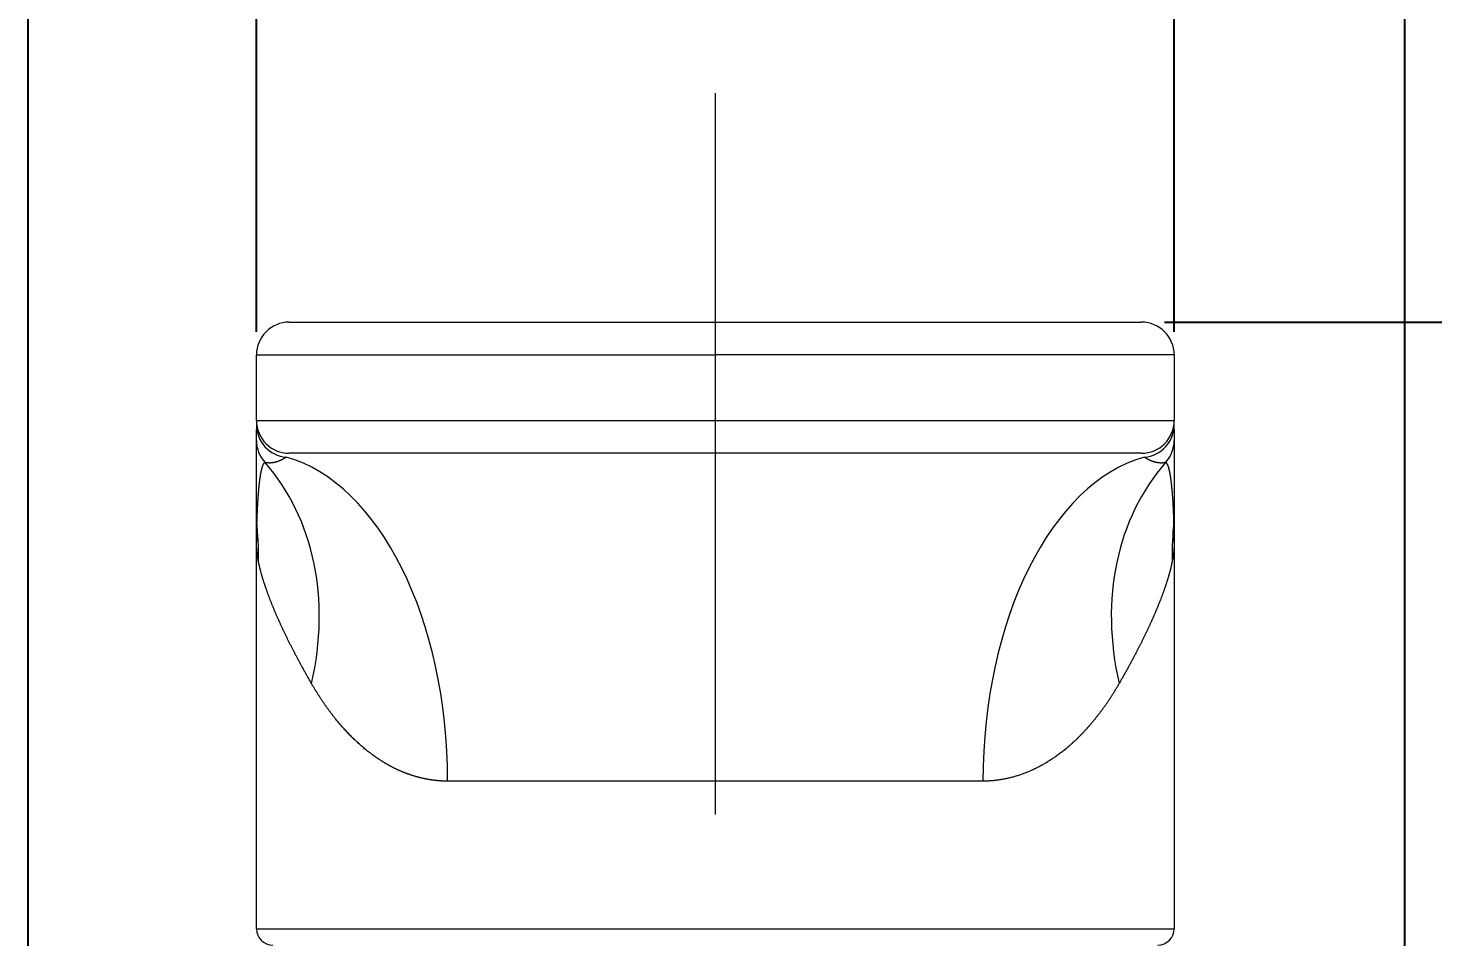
# Model space of a CAD drawing. Extents: x 9509 to 10103, y -14876 to -14456.
# Drawn here: x 9832.58 to 9875.44, y -14629.96 to -14602.24 of the extents above; entities that cross this region are included whole.
import ezdxf

# ---------------------------------------------------------------- set-up
doc = ezdxf.new("R2010")
doc.units = 0
doc.header["$MEASUREMENT"] = 0
doc.linetypes.add('CENTER', pattern=[47.5, 22, -8.5, 8.5, -8.5])
doc.linetypes.add('HIDDEN2', pattern=[4.7625, 3.175, -1.5875])
doc.layers.get('DEFPOINTS').update_dxf_attribs({"linetype": 'CONTINUOUS'})
doc.layers.add('1', color=4, linetype='HIDDEN2')
doc.layers.add('5', color=2, linetype='CONTINUOUS', lineweight=9)
doc.styles.get("Standard").update_dxf_attribs({"font": 'Gulim.ttf'})
doc.dimstyles.new('STANDARD$0', dxfattribs={"dimtxt": 3.5, "dimasz": 2.5, "dimexe": 0.7, "dimexo": 0.7, "dimgap": 0.5, "dimtad": 3, "dimdec": 4, "dimdsep": 46, "dimtxsty": 'Standard', "dimcen": 0, "dimclrd": 2, "dimclre": 2, "dimclrt": 4, "dimadec": 0, "dimazin": 0, "dimtp": 0.2, "dimtm": 0.1, "dimtfac": 0.5, "dimtdec": 4, "dimtmove": 1, "dimatfit": 3, "dimfxl": 0, "dimtolj": 1, "dimarcsym": 0})

# ---------------------------------------------------------------- blocks, each defined once
blk = doc.blocks.new('*D4')
at = {"layer": '5', "color": 2, "lineweight": -2}
for p, q in [((9839.544, -14611.507), (9839.544, -14593.117)), ((9867.544, -14611.507), (9867.544, -14593.117)), ((9844.544, -14593.817), (9862.544, -14593.817))]:
    blk.add_line(p, q, dxfattribs=at)
at = {"layer": '5', "color": 2}
for points in [[(9844.544, -14592.984), (9844.544, -14594.651), (9839.544, -14593.817)], [(9862.544, -14592.984), (9862.544, -14594.651), (9867.544, -14593.817)]]:
    blk.add_solid(points, dxfattribs=at)
at = {"layer": 'DEFPOINTS', "color": 0}
for p in [(9867.544, -14593.817), (9839.544, -14612.207), (9867.544, -14612.207)]:
    blk.add_point(p, dxfattribs=at)
at = {"layer": '5', "color": 4, "insert": (9853.544, -14588.68), "char_height": 5, "attachment_point": 5}
blk.add_mtext('\\A1;28', dxfattribs=at)
blk = doc.blocks.new('*D7')
at = {"layer": '5', "color": 2, "lineweight": -2}
for p, q in [((9867.244, -14611.207), (9917.686, -14611.207)), ((9916.986, -14752.841), (9916.986, -14616.207)), ((9880.081, -14757.841), (9917.686, -14757.841))]:
    blk.add_line(p, q, dxfattribs=at)
at = {"layer": '5', "color": 2}
for points in [[(9916.153, -14616.207), (9917.819, -14616.207), (9916.986, -14611.207)], [(9916.153, -14752.841), (9917.819, -14752.841), (9916.986, -14757.841)]]:
    blk.add_solid(points, dxfattribs=at)
at = {"layer": 'DEFPOINTS', "color": 0}
for p in [(9866.544, -14611.207), (9916.986, -14611.207), (9879.381, -14757.841)]:
    blk.add_point(p, dxfattribs=at)
at = {"layer": '5', "color": 4, "insert": (9912.371, -14687.755), "char_height": 5, "attachment_point": 5, "rotation": 90}
blk.add_mtext('\\A1;146.6', dxfattribs=at)
blk = doc.blocks.new('*D10')
at = {"layer": '5', "color": 2, "lineweight": -2}
for p, q in [((9832.578, -14643.608), (9832.578, -14578.163)), ((9874.585, -14643.608), (9874.585, -14578.163)), ((9837.578, -14578.863), (9869.585, -14578.863))]:
    blk.add_line(p, q, dxfattribs=at)
at = {"layer": '5', "color": 2}
for points in [[(9837.578, -14578.029), (9837.578, -14579.696), (9832.578, -14578.863)], [(9869.585, -14578.029), (9869.585, -14579.696), (9874.585, -14578.863)]]:
    blk.add_solid(points, dxfattribs=at)
at = {"layer": 'DEFPOINTS', "color": 0}
for p in [(9874.585, -14578.863), (9832.578, -14644.308), (9874.585, -14644.308)]:
    blk.add_point(p, dxfattribs=at)
at = {"layer": '5', "color": 4, "insert": (9853.785, -14573.885), "char_height": 5, "attachment_point": 5}
blk.add_mtext('\\A1;42', dxfattribs=at)

msp = doc.modelspace()

# ---------------------------------------------------------------- linework, layer by layer
at = {"layer": '1', "color": 1, "linetype": 'CENTER', "lineweight": 13}
msp.add_line((9853.544, -14604.219), (9853.544, -14810.037), dxfattribs=at)
at = {"layer": '1', "color": 7, "linetype": 'Continuous', "lineweight": 18}
for p, q in [((9840.544, -14611.207), (9866.544, -14611.207)), ((9839.544, -14614.207), (9839.544, -14612.207)), ((9867.544, -14612.207), (9867.544, -14614.207)), ((9866.544, -14615.207), (9840.544, -14615.207)), ((9839.544, -14629.707), (9839.544, -14617.887)), ((9867.544, -14617.887), (9867.544, -14629.707))]:
    msp.add_line(p, q, dxfattribs=at)
at = {"layer": '1', "color": 1, "linetype": 'Continuous', "lineweight": 13}
for p, q in [((9839.544, -14612.207), (9853.544, -14612.207)), ((9853.544, -14612.207), (9853.544, -14614.207)), ((9867.544, -14612.207), (9853.544, -14612.207)), ((9839.544, -14614.207), (9853.544, -14614.207)), ((9853.544, -14614.207), (9867.544, -14614.207)), ((9861.711, -14625.207), (9845.378, -14625.207)), ((9839.544, -14629.707), (9867.544, -14629.707))]:
    msp.add_line(p, q, dxfattribs=at)
at = {"layer": '1', "color": 7, "linetype": 'Continuous', "lineweight": 18}
for centre, radius, start, end in [((9840.544, -14612.207), 1, 90, 180), ((9866.544, -14612.207), 1, 0, 90), ((9840.544, -14614.207), 1, 180, 270), ((9866.544, -14614.207), 1, 270, 0), ((9840.044, -14629.707), 0.5, 180, 270), ((9867.044, -14629.707), 0.5, 270, 0)]:
    msp.add_arc(centre, radius, start, end, dxfattribs=at)
for centre, major_axis, ratio, start_param, end_param in [((9840.544, -14614.341), (-1, 0), 0.991889, 0, 1.479762), ((9866.544, -14614.341), (1, 0), 0.991889, 4.803424, 6.283185), ((9832.425, -14622.229), (7.12, 7.022), 0.792834, 5.38948, 6.234627), ((9839.544, -14625.207), (0, 10), 0.583333, 4.712389, 6.126703), ((9867.544, -14625.207), (0, 10), 0.583333, 0.156482, 1.570796), ((9874.664, -14622.229), (-7.12, 7.022), 0.792834, 0.048558, 0.893705), ((9840.544, -14617.155), (-1, 0), 0.904246, 0, 0.134461), ((9829.644, -14618.488), (9.487, 3.163), 0.960811, 5.949213, 6.075187), ((9877.445, -14618.488), (-9.487, 3.163), 0.960811, 0.207998, 0.333973)]:
    msp.add_ellipse(centre, major_axis=major_axis, ratio=ratio, start_param=start_param, end_param=end_param, dxfattribs=at)
at = {"layer": '1', "color": 1, "linetype": 'Continuous', "lineweight": 13}
for centre, major_axis, ratio, start_param, end_param in [((9840.544, -14614.815), (-1, 0), 0.999038, 0, 0.740461), ((9866.544, -14614.815), (1, 0), 0.999038, 5.542724, 6.283185), ((9866.544, -14617.155), (1, 0), 0.904246, 6.148725, 6.283185)]:
    msp.add_ellipse(centre, major_axis=major_axis, ratio=ratio, start_param=start_param, end_param=end_param, dxfattribs=at)
at = {"layer": '1', "color": 7, "linetype": 'Continuous', "lineweight": 18}
for points, degree, knots in [([(9839.544, -14614.815), (9839.544, -14614.803), (9839.544, -14614.753), (9839.544, -14614.74), (9839.544, -14614.694), (9839.544, -14614.652), (9839.544, -14614.596), (9839.544, -14614.527), (9839.544, -14614.505), (9839.544, -14614.481)], 2, [0, 0, 0, 0.152675, 0.305349, 0.305349, 0.610699, 0.610699, 0.916048, 0.916048, 1, 1, 1]), ([(9867.544, -14614.482), (9867.544, -14614.505), (9867.544, -14614.527), (9867.544, -14614.596), (9867.544, -14614.652), (9867.544, -14614.694), (9867.544, -14614.74), (9867.544, -14614.753), (9867.544, -14614.803), (9867.544, -14614.815)], 2, [0, 0, 0, 0.082217, 0.082217, 0.388145, 0.388145, 0.694072, 0.694072, 0.847036, 1, 1, 1]), ([(9839.806, -14615.489), (9839.805, -14615.489), (9839.803, -14615.489), (9839.8, -14615.49), (9839.797, -14615.491), (9839.794, -14615.492), (9839.791, -14615.494), (9839.788, -14615.495), (9839.785, -14615.497), (9839.783, -14615.499), (9839.78, -14615.502), (9839.777, -14615.505), (9839.774, -14615.507), (9839.771, -14615.51), (9839.768, -14615.514), (9839.766, -14615.517), (9839.763, -14615.521), (9839.76, -14615.525), (9839.757, -14615.529), (9839.755, -14615.534), (9839.752, -14615.539), (9839.749, -14615.543), (9839.747, -14615.549), (9839.744, -14615.554), (9839.742, -14615.559), (9839.739, -14615.565), (9839.737, -14615.571), (9839.734, -14615.577), (9839.731, -14615.583), (9839.729, -14615.59), (9839.726, -14615.597), (9839.724, -14615.604), (9839.722, -14615.611), (9839.719, -14615.618), (9839.717, -14615.625), (9839.714, -14615.633), (9839.712, -14615.641), (9839.71, -14615.649), (9839.707, -14615.657), (9839.705, -14615.666), (9839.703, -14615.674), (9839.7, -14615.683), (9839.698, -14615.692), (9839.696, -14615.701), (9839.694, -14615.71), (9839.691, -14615.72), (9839.689, -14615.729), (9839.687, -14615.739), (9839.685, -14615.749), (9839.683, -14615.759), (9839.681, -14615.769), (9839.679, -14615.78), (9839.677, -14615.79), (9839.674, -14615.801), (9839.672, -14615.812), (9839.67, -14615.823), (9839.668, -14615.834), (9839.666, -14615.845), (9839.664, -14615.857), (9839.662, -14615.869), (9839.66, -14615.88), (9839.659, -14615.892), (9839.657, -14615.904), (9839.655, -14615.916), (9839.653, -14615.929), (9839.651, -14615.941), (9839.649, -14615.954), (9839.647, -14615.966), (9839.645, -14615.979), (9839.644, -14615.992), (9839.642, -14616.005), (9839.64, -14616.018), (9839.638, -14616.032), (9839.637, -14616.045), (9839.635, -14616.059), (9839.633, -14616.072), (9839.632, -14616.086), (9839.63, -14616.1), (9839.628, -14616.114), (9839.627, -14616.128), (9839.625, -14616.143), (9839.623, -14616.157), (9839.622, -14616.171), (9839.62, -14616.186), (9839.619, -14616.201), (9839.617, -14616.215), (9839.616, -14616.23), (9839.614, -14616.245), (9839.613, -14616.26), (9839.611, -14616.275), (9839.61, -14616.291), (9839.608, -14616.306), (9839.607, -14616.321), (9839.605, -14616.337), (9839.604, -14616.353), (9839.603, -14616.368), (9839.601, -14616.384), (9839.6, -14616.4), (9839.599, -14616.416), (9839.597, -14616.432), (9839.596, -14616.448), (9839.595, -14616.464), (9839.593, -14616.481), (9839.592, -14616.497), (9839.591, -14616.514), (9839.59, -14616.53), (9839.589, -14616.547), (9839.587, -14616.563), (9839.586, -14616.58), (9839.585, -14616.597), (9839.584, -14616.614), (9839.583, -14616.631), (9839.582, -14616.648), (9839.581, -14616.665), (9839.58, -14616.682), (9839.578, -14616.699), (9839.577, -14616.716), (9839.576, -14616.734), (9839.575, -14616.751), (9839.574, -14616.769), (9839.573, -14616.786), (9839.572, -14616.804), (9839.572, -14616.821), (9839.571, -14616.839), (9839.57, -14616.857), (9839.569, -14616.874), (9839.568, -14616.892), (9839.567, -14616.91), (9839.566, -14616.928), (9839.565, -14616.946), (9839.565, -14616.964), (9839.564, -14616.982), (9839.563, -14617), (9839.562, -14617.018), (9839.562, -14617.036), (9839.561, -14617.055), (9839.56, -14617.073), (9839.559, -14617.091), (9839.559, -14617.109), (9839.558, -14617.128), (9839.557, -14617.146), (9839.557, -14617.165), (9839.556, -14617.183), (9839.556, -14617.202), (9839.555, -14617.22), (9839.554, -14617.239), (9839.554, -14617.257), (9839.554, -14617.27), (9839.553, -14617.276)], 3, [0, 0, 0, 0, 0.008555, 0.017083, 0.025583, 0.034056, 0.042501, 0.05092, 0.059311, 0.067676, 0.076013, 0.084325, 0.092609, 0.100867, 0.109099, 0.117305, 0.125485, 0.133638, 0.141766, 0.149868, 0.157944, 0.165995, 0.174021, 0.18202, 0.189995, 0.197945, 0.205869, 0.213769, 0.221643, 0.229493, 0.237318, 0.245119, 0.252895, 0.260646, 0.268374, 0.276077, 0.283755, 0.29141, 0.299041, 0.306648, 0.31423, 0.32179, 0.329325, 0.336837, 0.344325, 0.35179, 0.359231, 0.36665, 0.374044, 0.381416, 0.388765, 0.39609, 0.403393, 0.410672, 0.417929, 0.425163, 0.432375, 0.439564, 0.44673, 0.453873, 0.460995, 0.468093, 0.47517, 0.482224, 0.489256, 0.496266, 0.503254, 0.510219, 0.517163, 0.524085, 0.530985, 0.537863, 0.544719, 0.551554, 0.558367, 0.565158, 0.571928, 0.578676, 0.585403, 0.592108, 0.598792, 0.605455, 0.612096, 0.618716, 0.625315, 0.631893, 0.63845, 0.644985, 0.6515, 0.657994, 0.664466, 0.670918, 0.677349, 0.683759, 0.690149, 0.696518, 0.702866, 0.709193, 0.7155, 0.721786, 0.728052, 0.734297, 0.740522, 0.746726, 0.75291, 0.759074, 0.765217, 0.77134, 0.777443, 0.783526, 0.789588, 0.79563, 0.801652, 0.807655, 0.813637, 0.819599, 0.825541, 0.831463, 0.837365, 0.843247, 0.84911, 0.854953, 0.860775, 0.866579, 0.872362, 0.878126, 0.88387, 0.889594, 0.895299, 0.900984, 0.90665, 0.912296, 0.917922, 0.923529, 0.929117, 0.934685, 0.940234, 0.945764, 0.951274, 0.956765, 0.962236, 0.967689, 0.973122, 0.978536, 0.983931, 0.989306, 0.994663, 1, 1, 1, 1]), ([(9840.453, -14615.329), (9840.451, -14615.33), (9840.446, -14615.333), (9840.439, -14615.337), (9840.432, -14615.342), (9840.425, -14615.346), (9840.417, -14615.35), (9840.41, -14615.354), (9840.403, -14615.359), (9840.395, -14615.363), (9840.388, -14615.367), (9840.38, -14615.371), (9840.372, -14615.376), (9840.365, -14615.38), (9840.357, -14615.384), (9840.349, -14615.388), (9840.341, -14615.393), (9840.333, -14615.397), (9840.325, -14615.401), (9840.317, -14615.405), (9840.309, -14615.409), (9840.3, -14615.413), (9840.292, -14615.417), (9840.284, -14615.421), (9840.275, -14615.425), (9840.266, -14615.429), (9840.258, -14615.433), (9840.249, -14615.436), (9840.24, -14615.44), (9840.232, -14615.444), (9840.223, -14615.447), (9840.214, -14615.45), (9840.205, -14615.454), (9840.196, -14615.457), (9840.187, -14615.46), (9840.178, -14615.463), (9840.169, -14615.467), (9840.16, -14615.469), (9840.15, -14615.472), (9840.141, -14615.475), (9840.132, -14615.478), (9840.123, -14615.48), (9840.113, -14615.483), (9840.104, -14615.485), (9840.094, -14615.487), (9840.085, -14615.489), (9840.076, -14615.491), (9840.066, -14615.493), (9840.057, -14615.494), (9840.047, -14615.496), (9840.038, -14615.497), (9840.029, -14615.499), (9840.019, -14615.5), (9840.01, -14615.501), (9840.001, -14615.502), (9839.991, -14615.502), (9839.982, -14615.503), (9839.973, -14615.503), (9839.964, -14615.504), (9839.954, -14615.504), (9839.945, -14615.504), (9839.936, -14615.504), (9839.927, -14615.504), (9839.918, -14615.504), (9839.909, -14615.503), (9839.9, -14615.503), (9839.891, -14615.502), (9839.882, -14615.502), (9839.874, -14615.501), (9839.865, -14615.5), (9839.856, -14615.498), (9839.848, -14615.497), (9839.839, -14615.496), (9839.831, -14615.494), (9839.823, -14615.493), (9839.814, -14615.491), (9839.809, -14615.49), (9839.806, -14615.489)], 3, [0, 0, 0, 0, 0.005302, 0.010788, 0.016461, 0.022323, 0.028376, 0.034621, 0.041061, 0.047698, 0.054532, 0.061566, 0.068802, 0.076241, 0.083886, 0.091737, 0.099797, 0.108066, 0.116548, 0.125242, 0.134151, 0.143277, 0.15262, 0.162182, 0.171964, 0.181968, 0.192195, 0.202647, 0.213324, 0.224227, 0.235358, 0.246718, 0.258308, 0.270129, 0.282181, 0.294466, 0.306984, 0.319737, 0.332724, 0.345947, 0.359406, 0.373102, 0.387035, 0.401205, 0.415613, 0.43026, 0.44514, 0.460245, 0.475573, 0.491126, 0.506906, 0.522912, 0.539147, 0.555611, 0.572305, 0.58923, 0.606387, 0.623778, 0.641403, 0.659263, 0.67736, 0.695694, 0.714267, 0.73308, 0.752134, 0.77143, 0.790969, 0.810752, 0.830782, 0.851057, 0.871581, 0.892354, 0.913377, 0.934652, 0.95618, 0.977962, 1, 1, 1, 1]), ([(9867.283, -14615.489), (9867.279, -14615.49), (9867.273, -14615.491), (9867.264, -14615.493), (9867.254, -14615.495), (9867.245, -14615.497), (9867.235, -14615.498), (9867.225, -14615.499), (9867.216, -14615.501), (9867.206, -14615.502), (9867.196, -14615.502), (9867.185, -14615.503), (9867.175, -14615.504), (9867.165, -14615.504), (9867.155, -14615.504), (9867.144, -14615.504), (9867.134, -14615.504), (9867.124, -14615.504), (9867.113, -14615.503), (9867.103, -14615.503), (9867.092, -14615.502), (9867.081, -14615.501), (9867.071, -14615.5), (9867.06, -14615.499), (9867.049, -14615.497), (9867.039, -14615.496), (9867.028, -14615.494), (9867.017, -14615.492), (9867.007, -14615.49), (9866.996, -14615.487), (9866.985, -14615.485), (9866.975, -14615.482), (9866.964, -14615.48), (9866.954, -14615.477), (9866.943, -14615.474), (9866.933, -14615.47), (9866.922, -14615.467), (9866.912, -14615.464), (9866.901, -14615.46), (9866.891, -14615.457), (9866.881, -14615.453), (9866.871, -14615.449), (9866.861, -14615.445), (9866.851, -14615.441), (9866.841, -14615.437), (9866.831, -14615.433), (9866.821, -14615.428), (9866.811, -14615.424), (9866.802, -14615.419), (9866.792, -14615.415), (9866.783, -14615.41), (9866.773, -14615.406), (9866.764, -14615.401), (9866.755, -14615.396), (9866.746, -14615.392), (9866.737, -14615.387), (9866.728, -14615.382), (9866.719, -14615.377), (9866.71, -14615.372), (9866.702, -14615.368), (9866.693, -14615.363), (9866.685, -14615.358), (9866.676, -14615.353), (9866.668, -14615.348), (9866.66, -14615.343), (9866.652, -14615.339), (9866.643, -14615.334), (9866.638, -14615.331), (9866.635, -14615.329)], 3, [0, 0, 0, 0, 0.025023, 0.049716, 0.074082, 0.098121, 0.121836, 0.14523, 0.168302, 0.191056, 0.213493, 0.235615, 0.257423, 0.278919, 0.300106, 0.320983, 0.341554, 0.361819, 0.381781, 0.40144, 0.420799, 0.439859, 0.458621, 0.477088, 0.495259, 0.513138, 0.530725, 0.548022, 0.56503, 0.581741, 0.598145, 0.614242, 0.630031, 0.645515, 0.660694, 0.675568, 0.690138, 0.704406, 0.718372, 0.732038, 0.745405, 0.758474, 0.771247, 0.783725, 0.795911, 0.807805, 0.819409, 0.830726, 0.841757, 0.852504, 0.862969, 0.873154, 0.883062, 0.892694, 0.902054, 0.911142, 0.919962, 0.928516, 0.936807, 0.944837, 0.952608, 0.960124, 0.967387, 0.974399, 0.981164, 0.987683, 0.993961, 1, 1, 1, 1]), ([(9867.535, -14617.276), (9867.535, -14617.266), (9867.535, -14617.247), (9867.534, -14617.219), (9867.533, -14617.191), (9867.532, -14617.163), (9867.531, -14617.135), (9867.53, -14617.107), (9867.529, -14617.079), (9867.528, -14617.051), (9867.527, -14617.024), (9867.526, -14616.996), (9867.524, -14616.969), (9867.523, -14616.941), (9867.522, -14616.914), (9867.521, -14616.887), (9867.519, -14616.86), (9867.518, -14616.833), (9867.516, -14616.806), (9867.515, -14616.779), (9867.513, -14616.753), (9867.512, -14616.727), (9867.51, -14616.7), (9867.509, -14616.674), (9867.507, -14616.648), (9867.505, -14616.622), (9867.504, -14616.597), (9867.502, -14616.571), (9867.5, -14616.546), (9867.498, -14616.52), (9867.496, -14616.495), (9867.495, -14616.471), (9867.493, -14616.446), (9867.491, -14616.421), (9867.489, -14616.397), (9867.487, -14616.373), (9867.484, -14616.349), (9867.482, -14616.325), (9867.48, -14616.302), (9867.478, -14616.279), (9867.476, -14616.255), (9867.473, -14616.233), (9867.471, -14616.21), (9867.469, -14616.188), (9867.466, -14616.166), (9867.464, -14616.144), (9867.461, -14616.122), (9867.459, -14616.101), (9867.456, -14616.08), (9867.454, -14616.059), (9867.451, -14616.038), (9867.449, -14616.018), (9867.446, -14615.998), (9867.443, -14615.978), (9867.44, -14615.959), (9867.438, -14615.939), (9867.435, -14615.921), (9867.432, -14615.902), (9867.429, -14615.884), (9867.426, -14615.866), (9867.423, -14615.849), (9867.42, -14615.831), (9867.417, -14615.814), (9867.414, -14615.798), (9867.411, -14615.782), (9867.407, -14615.766), (9867.404, -14615.75), (9867.401, -14615.735), (9867.397, -14615.721), (9867.394, -14615.706), (9867.391, -14615.692), (9867.387, -14615.679), (9867.384, -14615.666), (9867.38, -14615.653), (9867.377, -14615.641), (9867.373, -14615.629), (9867.369, -14615.617), (9867.366, -14615.606), (9867.362, -14615.596), (9867.358, -14615.586), (9867.354, -14615.576), (9867.351, -14615.567), (9867.347, -14615.558), (9867.343, -14615.55), (9867.339, -14615.542), (9867.335, -14615.535), (9867.331, -14615.528), (9867.326, -14615.522), (9867.322, -14615.516), (9867.318, -14615.511), (9867.314, -14615.506), (9867.309, -14615.502), (9867.305, -14615.499), (9867.301, -14615.495), (9867.296, -14615.493), (9867.292, -14615.491), (9867.287, -14615.49), (9867.284, -14615.489), (9867.283, -14615.489)], 3, [0, 0, 0, 0, 0.008125, 0.016294, 0.024507, 0.032765, 0.041067, 0.049414, 0.057805, 0.066241, 0.074722, 0.083248, 0.091819, 0.100436, 0.109097, 0.117804, 0.126556, 0.135354, 0.144197, 0.153086, 0.162021, 0.171002, 0.180029, 0.189103, 0.198222, 0.207388, 0.216601, 0.22586, 0.235166, 0.244519, 0.253919, 0.263366, 0.272861, 0.282402, 0.291992, 0.301629, 0.311314, 0.321046, 0.330827, 0.340656, 0.350534, 0.36046, 0.370434, 0.380458, 0.39053, 0.400652, 0.410823, 0.421043, 0.431313, 0.441633, 0.452003, 0.462423, 0.472894, 0.483415, 0.493986, 0.504609, 0.515283, 0.526008, 0.536785, 0.547613, 0.558493, 0.569426, 0.580411, 0.591448, 0.602539, 0.613682, 0.624879, 0.63613, 0.647434, 0.658792, 0.670205, 0.681672, 0.693194, 0.704772, 0.716404, 0.728093, 0.739837, 0.751638, 0.763496, 0.77541, 0.787382, 0.799411, 0.811498, 0.823644, 0.835848, 0.84811, 0.860433, 0.872815, 0.885257, 0.897759, 0.910322, 0.922946, 0.935632, 0.94838, 0.96119, 0.974063, 0.987, 1, 1, 1, 1]), ([(9839.544, -14617.887), (9839.544, -14617.883), (9839.544, -14617.88), (9839.544, -14617.636), (9839.544, -14617.395), (9839.544, -14617.155)], 3, [0, 0, 0, 0, 0.014204, 0.014204, 1, 1, 1, 1]), ([(9839.553, -14617.276), (9839.547, -14617.477), (9839.544, -14617.677), (9839.544, -14617.881), (9839.544, -14617.884), (9839.544, -14617.887)], 3, [0, 0, 0, 0, 0.985359, 0.985359, 1, 1, 1, 1]), ([(9867.544, -14617.887), (9867.544, -14617.884), (9867.544, -14617.881), (9867.544, -14617.677), (9867.541, -14617.477), (9867.535, -14617.276)], 3, [0, 0, 0, 0, 0.014641, 0.014641, 1, 1, 1, 1]), ([(9867.544, -14617.155), (9867.544, -14617.395), (9867.544, -14617.636), (9867.544, -14617.88), (9867.544, -14617.883), (9867.544, -14617.887)], 3, [0, 0, 0, 0, 0.985796, 0.985796, 1, 1, 1, 1]), ([(9867.544, -14617.887), (9867.544, -14617.891), (9867.544, -14617.895), (9867.544, -14618.096), (9867.524, -14618.293), (9867.486, -14618.488)], 3, [0, 0, 0, 0, 0.019975, 0.019975, 1, 1, 1, 1]), ([(9841.225, -14622.229), (9841.215, -14622.213), (9841.197, -14622.182), (9841.171, -14622.135), (9841.144, -14622.088), (9841.118, -14622.041), (9841.092, -14621.995), (9841.066, -14621.949), (9841.04, -14621.903), (9841.015, -14621.858), (9840.99, -14621.813), (9840.965, -14621.767), (9840.94, -14621.723), (9840.916, -14621.678), (9840.891, -14621.634), (9840.867, -14621.589), (9840.844, -14621.545), (9840.82, -14621.502), (9840.797, -14621.458), (9840.774, -14621.415), (9840.751, -14621.372), (9840.729, -14621.329), (9840.707, -14621.287), (9840.685, -14621.244), (9840.663, -14621.202), (9840.641, -14621.16), (9840.62, -14621.119), (9840.599, -14621.077), (9840.578, -14621.036), (9840.557, -14620.995), (9840.537, -14620.954), (9840.517, -14620.914), (9840.497, -14620.874), (9840.477, -14620.833), (9840.457, -14620.794), (9840.438, -14620.754), (9840.419, -14620.715), (9840.4, -14620.676), (9840.382, -14620.637), (9840.363, -14620.598), (9840.345, -14620.56), (9840.327, -14620.522), (9840.31, -14620.484), (9840.292, -14620.446), (9840.275, -14620.408), (9840.258, -14620.371), (9840.241, -14620.334), (9840.225, -14620.297), (9840.208, -14620.261), (9840.192, -14620.224), (9840.176, -14620.188), (9840.16, -14620.152), (9840.145, -14620.117), (9840.13, -14620.081), (9840.115, -14620.046), (9840.1, -14620.011), (9840.085, -14619.976), (9840.071, -14619.942), (9840.057, -14619.908), (9840.043, -14619.874), (9840.029, -14619.84), (9840.015, -14619.806), (9840.002, -14619.773), (9839.989, -14619.74), (9839.976, -14619.707), (9839.963, -14619.674), (9839.951, -14619.642), (9839.938, -14619.61), (9839.926, -14619.578), (9839.914, -14619.546), (9839.903, -14619.514), (9839.891, -14619.483), (9839.88, -14619.452), (9839.869, -14619.421), (9839.858, -14619.391), (9839.847, -14619.36), (9839.837, -14619.33), (9839.826, -14619.3), (9839.816, -14619.271), (9839.806, -14619.241), (9839.797, -14619.212), (9839.787, -14619.183), (9839.778, -14619.154), (9839.769, -14619.126), (9839.76, -14619.098), (9839.751, -14619.069), (9839.743, -14619.042), (9839.734, -14619.014), (9839.726, -14618.987), (9839.718, -14618.96), (9839.711, -14618.933), (9839.703, -14618.906), (9839.696, -14618.88), (9839.688, -14618.853), (9839.681, -14618.827), (9839.675, -14618.802), (9839.668, -14618.776), (9839.661, -14618.751), (9839.655, -14618.726), (9839.649, -14618.701), (9839.643, -14618.676), (9839.637, -14618.652), (9839.632, -14618.628), (9839.626, -14618.604), (9839.621, -14618.58), (9839.616, -14618.557), (9839.611, -14618.534), (9839.607, -14618.511), (9839.604, -14618.496), (9839.602, -14618.488)], 3, [0, 0, 0, 0, 0.010911, 0.021791, 0.03264, 0.043458, 0.054246, 0.065002, 0.075728, 0.086423, 0.097088, 0.107721, 0.118324, 0.128897, 0.139439, 0.14995, 0.160431, 0.170881, 0.181301, 0.191691, 0.20205, 0.212378, 0.222677, 0.232945, 0.243183, 0.253391, 0.263569, 0.273716, 0.283834, 0.293921, 0.303979, 0.314006, 0.324004, 0.333972, 0.34391, 0.353818, 0.363696, 0.373545, 0.383364, 0.393153, 0.402913, 0.412643, 0.422344, 0.432016, 0.441658, 0.45127, 0.460854, 0.470408, 0.479932, 0.489428, 0.498895, 0.508332, 0.517741, 0.52712, 0.536471, 0.545792, 0.555085, 0.564349, 0.573584, 0.582791, 0.591969, 0.601119, 0.610239, 0.619332, 0.628396, 0.637432, 0.646439, 0.655418, 0.664369, 0.673292, 0.682187, 0.691053, 0.699892, 0.708703, 0.717486, 0.726241, 0.734969, 0.743668, 0.752341, 0.760985, 0.769602, 0.778192, 0.786755, 0.79529, 0.803798, 0.812278, 0.820732, 0.829158, 0.837558, 0.845931, 0.854277, 0.862596, 0.870889, 0.879154, 0.887394, 0.895607, 0.903793, 0.911953, 0.920087, 0.928195, 0.936277, 0.944332, 0.952362, 0.960366, 0.968344, 0.976296, 0.984223, 0.992124, 1, 1, 1, 1]), ([(9867.486, -14618.488), (9867.485, -14618.496), (9867.482, -14618.511), (9867.477, -14618.534), (9867.472, -14618.557), (9867.467, -14618.58), (9867.462, -14618.604), (9867.457, -14618.628), (9867.451, -14618.652), (9867.446, -14618.676), (9867.44, -14618.701), (9867.434, -14618.726), (9867.427, -14618.751), (9867.421, -14618.776), (9867.414, -14618.802), (9867.407, -14618.827), (9867.4, -14618.853), (9867.393, -14618.88), (9867.386, -14618.906), (9867.378, -14618.933), (9867.37, -14618.96), (9867.363, -14618.987), (9867.354, -14619.014), (9867.346, -14619.042), (9867.338, -14619.069), (9867.329, -14619.098), (9867.32, -14619.126), (9867.311, -14619.154), (9867.302, -14619.183), (9867.292, -14619.212), (9867.282, -14619.241), (9867.272, -14619.271), (9867.262, -14619.3), (9867.252, -14619.33), (9867.242, -14619.36), (9867.231, -14619.391), (9867.22, -14619.421), (9867.209, -14619.452), (9867.198, -14619.483), (9867.186, -14619.514), (9867.174, -14619.546), (9867.163, -14619.578), (9867.15, -14619.61), (9867.138, -14619.642), (9867.126, -14619.674), (9867.113, -14619.707), (9867.1, -14619.74), (9867.087, -14619.773), (9867.073, -14619.806), (9867.06, -14619.84), (9867.046, -14619.874), (9867.032, -14619.908), (9867.018, -14619.942), (9867.004, -14619.976), (9866.989, -14620.011), (9866.974, -14620.046), (9866.959, -14620.081), (9866.944, -14620.117), (9866.928, -14620.152), (9866.913, -14620.188), (9866.897, -14620.224), (9866.881, -14620.261), (9866.864, -14620.297), (9866.848, -14620.334), (9866.831, -14620.371), (9866.814, -14620.408), (9866.797, -14620.446), (9866.779, -14620.484), (9866.761, -14620.522), (9866.744, -14620.56), (9866.725, -14620.598), (9866.707, -14620.637), (9866.688, -14620.676), (9866.67, -14620.715), (9866.651, -14620.754), (9866.631, -14620.794), (9866.612, -14620.833), (9866.592, -14620.874), (9866.572, -14620.914), (9866.552, -14620.954), (9866.532, -14620.995), (9866.511, -14621.036), (9866.49, -14621.077), (9866.469, -14621.119), (9866.448, -14621.16), (9866.426, -14621.202), (9866.404, -14621.244), (9866.382, -14621.287), (9866.36, -14621.329), (9866.337, -14621.372), (9866.315, -14621.415), (9866.292, -14621.458), (9866.268, -14621.502), (9866.245, -14621.545), (9866.221, -14621.589), (9866.197, -14621.634), (9866.173, -14621.678), (9866.149, -14621.723), (9866.124, -14621.767), (9866.099, -14621.813), (9866.074, -14621.858), (9866.049, -14621.903), (9866.023, -14621.949), (9865.997, -14621.995), (9865.971, -14622.041), (9865.945, -14622.088), (9865.918, -14622.135), (9865.891, -14622.182), (9865.873, -14622.213), (9865.864, -14622.229)], 3, [0, 0, 0, 0, 0.007876, 0.015777, 0.023704, 0.031656, 0.039634, 0.047638, 0.055668, 0.063723, 0.071805, 0.079913, 0.088047, 0.096207, 0.104393, 0.112606, 0.120846, 0.129111, 0.137404, 0.145723, 0.154069, 0.162442, 0.170842, 0.179268, 0.187722, 0.196202, 0.20471, 0.213245, 0.221808, 0.230398, 0.239015, 0.247659, 0.256332, 0.265031, 0.273759, 0.282514, 0.291297, 0.300108, 0.308947, 0.317813, 0.326708, 0.335631, 0.344582, 0.353561, 0.362568, 0.371604, 0.380668, 0.389761, 0.398881, 0.408031, 0.417209, 0.426416, 0.435651, 0.444915, 0.454208, 0.463529, 0.47288, 0.482259, 0.491668, 0.501105, 0.510572, 0.520068, 0.529592, 0.539146, 0.54873, 0.558342, 0.567984, 0.577656, 0.587357, 0.597087, 0.606847, 0.616636, 0.626455, 0.636304, 0.646182, 0.65609, 0.666028, 0.675996, 0.685994, 0.696021, 0.706079, 0.716166, 0.726284, 0.736431, 0.746609, 0.756817, 0.767055, 0.777323, 0.787622, 0.79795, 0.808309, 0.818699, 0.829119, 0.839569, 0.85005, 0.860561, 0.871103, 0.881676, 0.892279, 0.902912, 0.913577, 0.924272, 0.934998, 0.945754, 0.956542, 0.96736, 0.978209, 0.989089, 1, 1, 1, 1])]:
    msp.add_open_spline(points, degree=degree, knots=knots, dxfattribs=at)
for points in [[(9839.544, -14617.155), (9839.544, -14615.737), (9839.544, -14614.96), (9839.544, -14614.815)], [(9867.544, -14614.815), (9867.544, -14614.96), (9867.544, -14615.743), (9867.544, -14617.155)]]:
    msp.add_open_spline(points, degree=3, dxfattribs=at)
at = {"layer": '1', "color": 1, "linetype": 'Continuous', "lineweight": 13}
for points, knots in [([(9839.602, -14618.488), (9839.601, -14618.479), (9839.597, -14618.46), (9839.592, -14618.431), (9839.586, -14618.4), (9839.581, -14618.367), (9839.576, -14618.332), (9839.571, -14618.296), (9839.566, -14618.258), (9839.562, -14618.218), (9839.558, -14618.176), (9839.554, -14618.132), (9839.551, -14618.086), (9839.548, -14618.039), (9839.546, -14617.99), (9839.545, -14617.939), (9839.544, -14617.904), (9839.544, -14617.887)], [0, 0, 0, 0, 0.04583, 0.094636, 0.14642, 0.201179, 0.258916, 0.319629, 0.383319, 0.449986, 0.519629, 0.592249, 0.667846, 0.746419, 0.827969, 0.912496, 1, 1, 1, 1]), ([(9845.378, -14625.207), (9845.369, -14625.207), (9845.351, -14625.207), (9845.324, -14625.206), (9845.298, -14625.206), (9845.271, -14625.205), (9845.244, -14625.204), (9845.217, -14625.203), (9845.191, -14625.202), (9845.164, -14625.2), (9845.137, -14625.198), (9845.111, -14625.196), (9845.084, -14625.194), (9845.057, -14625.192), (9845.031, -14625.189), (9845.004, -14625.186), (9844.977, -14625.183), (9844.95, -14625.18), (9844.924, -14625.176), (9844.897, -14625.173), (9844.87, -14625.169), (9844.844, -14625.165), (9844.817, -14625.16), (9844.791, -14625.156), (9844.764, -14625.151), (9844.737, -14625.146), (9844.711, -14625.141), (9844.684, -14625.136), (9844.658, -14625.13), (9844.631, -14625.124), (9844.604, -14625.118), (9844.578, -14625.112), (9844.551, -14625.106), (9844.525, -14625.099), (9844.498, -14625.092), (9844.472, -14625.085), (9844.445, -14625.078), (9844.419, -14625.071), (9844.392, -14625.063), (9844.366, -14625.055), (9844.339, -14625.047), (9844.313, -14625.039), (9844.287, -14625.03), (9844.26, -14625.021), (9844.234, -14625.012), (9844.208, -14625.003), (9844.181, -14624.994), (9844.155, -14624.984), (9844.129, -14624.975), (9844.102, -14624.965), (9844.076, -14624.954), (9844.05, -14624.944), (9844.024, -14624.933), (9843.997, -14624.923), (9843.971, -14624.912), (9843.945, -14624.9), (9843.919, -14624.889), (9843.893, -14624.877), (9843.867, -14624.865), (9843.841, -14624.853), (9843.815, -14624.841), (9843.789, -14624.828), (9843.763, -14624.816), (9843.737, -14624.803), (9843.711, -14624.79), (9843.685, -14624.776), (9843.659, -14624.763), (9843.633, -14624.749), (9843.607, -14624.735), (9843.582, -14624.721), (9843.556, -14624.706), (9843.53, -14624.692), (9843.504, -14624.677), (9843.479, -14624.662), (9843.453, -14624.647), (9843.427, -14624.631), (9843.402, -14624.616), (9843.376, -14624.6), (9843.351, -14624.584), (9843.325, -14624.567), (9843.3, -14624.551), (9843.275, -14624.534), (9843.249, -14624.517), (9843.224, -14624.5), (9843.198, -14624.483), (9843.173, -14624.465), (9843.148, -14624.447), (9843.123, -14624.429), (9843.098, -14624.411), (9843.073, -14624.393), (9843.047, -14624.374), (9843.022, -14624.355), (9842.997, -14624.336), (9842.972, -14624.317), (9842.948, -14624.298), (9842.923, -14624.278), (9842.898, -14624.258), (9842.863, -14624.23), (9842.819, -14624.194), (9842.766, -14624.149), (9842.713, -14624.102), (9842.66, -14624.055), (9842.607, -14624.007), (9842.554, -14623.957), (9842.501, -14623.907), (9842.449, -14623.855), (9842.397, -14623.803), (9842.345, -14623.749), (9842.293, -14623.694), (9842.242, -14623.639), (9842.19, -14623.582), (9842.139, -14623.524), (9842.089, -14623.465), (9842.038, -14623.406), (9841.988, -14623.345), (9841.938, -14623.283), (9841.888, -14623.22), (9841.838, -14623.156), (9841.789, -14623.091), (9841.74, -14623.025), (9841.692, -14622.957), (9841.644, -14622.889), (9841.596, -14622.82), (9841.548, -14622.75), (9841.501, -14622.678), (9841.454, -14622.606), (9841.407, -14622.533), (9841.361, -14622.458), (9841.315, -14622.383), (9841.269, -14622.306), (9841.24, -14622.255), (9841.225, -14622.229)], [0, 0, 0, 0, 0.00461, 0.009227, 0.013853, 0.018487, 0.02313, 0.027782, 0.032442, 0.037112, 0.041791, 0.046479, 0.051177, 0.055885, 0.060603, 0.065331, 0.07007, 0.074819, 0.079578, 0.084349, 0.08913, 0.093923, 0.098727, 0.103543, 0.108371, 0.11321, 0.118061, 0.122925, 0.127801, 0.132689, 0.13759, 0.142504, 0.147431, 0.152371, 0.157324, 0.162291, 0.167271, 0.172265, 0.177273, 0.182295, 0.187331, 0.192382, 0.197447, 0.202526, 0.207621, 0.21273, 0.217854, 0.222993, 0.228148, 0.233318, 0.238504, 0.243705, 0.248922, 0.254155, 0.259404, 0.26467, 0.269951, 0.27525, 0.280564, 0.285896, 0.291244, 0.296609, 0.301992, 0.307391, 0.312808, 0.318242, 0.323694, 0.329163, 0.33465, 0.340155, 0.345678, 0.351219, 0.356779, 0.362356, 0.367952, 0.373566, 0.3792, 0.384851, 0.390522, 0.396212, 0.40192, 0.407648, 0.413395, 0.419161, 0.424946, 0.430752, 0.436576, 0.442421, 0.448285, 0.454169, 0.460073, 0.465997, 0.471941, 0.477906, 0.483891, 0.489896, 0.495922, 0.501968, 0.515138, 0.528422, 0.541819, 0.555331, 0.568958, 0.582702, 0.596562, 0.61054, 0.624636, 0.638851, 0.653186, 0.667641, 0.682218, 0.696915, 0.711735, 0.726678, 0.741744, 0.756934, 0.772249, 0.787688, 0.803253, 0.818944, 0.834762, 0.850707, 0.866779, 0.882979, 0.899308, 0.915765, 0.932352, 0.949068, 0.965915, 0.982892, 1, 1, 1, 1]), ([(9865.864, -14622.229), (9865.856, -14622.244), (9865.839, -14622.273), (9865.813, -14622.317), (9865.787, -14622.36), (9865.761, -14622.403), (9865.735, -14622.446), (9865.709, -14622.489), (9865.683, -14622.531), (9865.656, -14622.573), (9865.63, -14622.614), (9865.603, -14622.655), (9865.576, -14622.696), (9865.549, -14622.737), (9865.522, -14622.777), (9865.495, -14622.817), (9865.468, -14622.856), (9865.441, -14622.895), (9865.413, -14622.934), (9865.386, -14622.973), (9865.358, -14623.011), (9865.331, -14623.049), (9865.303, -14623.086), (9865.275, -14623.123), (9865.247, -14623.16), (9865.219, -14623.196), (9865.191, -14623.232), (9865.162, -14623.268), (9865.134, -14623.304), (9865.106, -14623.339), (9865.077, -14623.374), (9865.048, -14623.408), (9865.02, -14623.442), (9864.991, -14623.476), (9864.962, -14623.509), (9864.933, -14623.542), (9864.904, -14623.575), (9864.875, -14623.608), (9864.846, -14623.64), (9864.817, -14623.671), (9864.787, -14623.703), (9864.758, -14623.734), (9864.729, -14623.765), (9864.699, -14623.795), (9864.669, -14623.825), (9864.64, -14623.855), (9864.61, -14623.884), (9864.58, -14623.913), (9864.55, -14623.942), (9864.521, -14623.97), (9864.491, -14623.998), (9864.461, -14624.026), (9864.431, -14624.054), (9864.4, -14624.081), (9864.37, -14624.107), (9864.34, -14624.134), (9864.31, -14624.16), (9864.279, -14624.185), (9864.249, -14624.211), (9864.212, -14624.242), (9864.167, -14624.278), (9864.115, -14624.318), (9864.063, -14624.358), (9864.01, -14624.397), (9863.958, -14624.435), (9863.905, -14624.473), (9863.852, -14624.509), (9863.799, -14624.544), (9863.746, -14624.579), (9863.693, -14624.612), (9863.639, -14624.645), (9863.586, -14624.676), (9863.532, -14624.707), (9863.478, -14624.737), (9863.424, -14624.766), (9863.37, -14624.794), (9863.316, -14624.821), (9863.261, -14624.847), (9863.207, -14624.872), (9863.152, -14624.897), (9863.098, -14624.92), (9863.043, -14624.942), (9862.988, -14624.964), (9862.933, -14624.985), (9862.878, -14625.004), (9862.823, -14625.023), (9862.768, -14625.041), (9862.713, -14625.058), (9862.657, -14625.074), (9862.602, -14625.089), (9862.547, -14625.104), (9862.491, -14625.117), (9862.436, -14625.129), (9862.38, -14625.141), (9862.325, -14625.151), (9862.269, -14625.161), (9862.213, -14625.17), (9862.158, -14625.177), (9862.102, -14625.184), (9862.046, -14625.19), (9861.99, -14625.195), (9861.934, -14625.2), (9861.879, -14625.203), (9861.823, -14625.205), (9861.767, -14625.206), (9861.73, -14625.207), (9861.711, -14625.207)], [0, 0, 0, 0, 0.009733, 0.019424, 0.029073, 0.038679, 0.048244, 0.057766, 0.067247, 0.076686, 0.086083, 0.095438, 0.104752, 0.114024, 0.123255, 0.132445, 0.141593, 0.1507, 0.159766, 0.168791, 0.177775, 0.186718, 0.195621, 0.204483, 0.213304, 0.222085, 0.230825, 0.239526, 0.248186, 0.256806, 0.265386, 0.273926, 0.282426, 0.290887, 0.299308, 0.30769, 0.316032, 0.324335, 0.3326, 0.340825, 0.349011, 0.357158, 0.365267, 0.373337, 0.381369, 0.389363, 0.397318, 0.405236, 0.413116, 0.420957, 0.428762, 0.436528, 0.444258, 0.45195, 0.459605, 0.467223, 0.474805, 0.48235, 0.489858, 0.49733, 0.509944, 0.522469, 0.534905, 0.547254, 0.559515, 0.57169, 0.58378, 0.595785, 0.607707, 0.619546, 0.631303, 0.642979, 0.654576, 0.666093, 0.677533, 0.688896, 0.700183, 0.711395, 0.722533, 0.733599, 0.744594, 0.755518, 0.766373, 0.77716, 0.78788, 0.798535, 0.809125, 0.819653, 0.830119, 0.840525, 0.850872, 0.861162, 0.871395, 0.881573, 0.891699, 0.901772, 0.911795, 0.92177, 0.931697, 0.941579, 0.951416, 0.961211, 0.970966, 0.980681, 0.990358, 1, 1, 1, 1])]:
    msp.add_open_spline(points, degree=3, knots=knots, dxfattribs=at)

# ---------------------------------------------------------------- dimensions: what is measured, and where the dimension line sits
at = {"layer": '5'}
for base, p1, p2, picture, middle in [((9874.585, -14578.863), (9832.578, -14644.308), (9874.585, -14644.308), '*D10', (9853.785, -14576.952)), ((9867.544, -14593.817), (9839.544, -14612.207), (9867.544, -14612.207), '*D4', (9853.544, -14591.744))]:
    dim = msp.add_linear_dim(base=base, p1=p1, p2=p2, dimstyle='STANDARD$0', override={"dimtxt": 5, "dimasz": 5, "dimdec": 1, "dimzin": 9, "dimtdec": 1, "dimfxl": 1.25, "dimtfill": 1}, dxfattribs=at)
    dim.commit()
    dim.dimension.update_dxf_attribs({"geometry": picture, "text_midpoint": middle, "dimtype": 128})
dim = msp.add_linear_dim(base=(9916.986, -14611.207), p1=(9879.381, -14757.841), p2=(9866.544, -14611.207), angle=90, dimstyle='STANDARD$0', override={"dimtxt": 5, "dimasz": 5, "dimdec": 1, "dimzin": 9, "dimtdec": 1, "dimfxl": 1.25, "dimtfill": 1}, dxfattribs=at)
dim.commit()
dim.dimension.update_dxf_attribs({"geometry": '*D7', "text_midpoint": (9915.441, -14687.755), "dimtype": 128})

doc.saveas('drawing.dxf')
